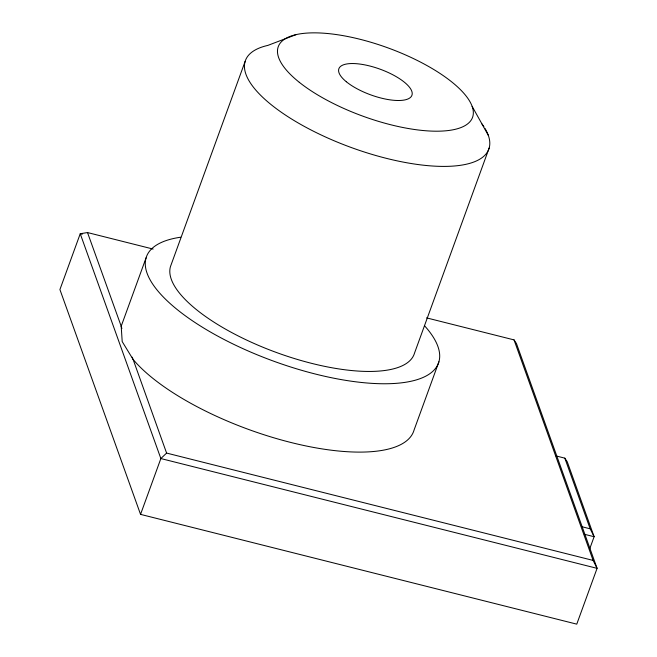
<?xml version="1.0" encoding="UTF-8"?>
<svg xmlns="http://www.w3.org/2000/svg" width="657" height="657" viewBox="0 0 657 657"><rect width="100%" height="100%" fill="white"/><g stroke="black" fill="none" stroke-linecap="round" stroke-linejoin="round"><path stroke-width="0.99" d="M153.13 249.069L87.504 232.553L80.236 233.744L59.918 289.565L140.549 514.374L576.764 624.15L597.082 568.338L593.123 560.421L166.599 453.075L133.125 359.469L122.202 341.599L121.2 326.217L146.076 257.873M245.102 61.495L170.475 266.537A129.503 45.563 20 0 0 279.668 353.655A129.503 45.563 20 0 0 414.501 353.154L489.128 148.112M140.549 514.374L160.858 458.553L166.599 453.075M438.901 361.81L414.025 430.163A155.397 54.679 20 0 1 290.649 442.416A155.397 54.679 20 0 1 133.125 359.469M589.666 548.956L594.117 536.72L567.246 461.781L564.823 458.151L555.937 455.909M296.176 34.599L267.859 45.399A129.503 45.563 20 0 0 345.878 145.509A129.503 45.563 20 0 0 485.014 128.493M426.541 317.873L514.037 339.891L516.451 343.529L597.082 568.338L160.858 458.553L80.236 233.744L82.224 234.245M582.266 526.815L590.167 528.803L594.117 536.72L584.295 534.248M472.137 106.368L488.291 135.301M87.504 232.553L121.2 326.217M564.823 458.151L590.167 528.803M514.037 339.891L593.123 560.421M121.216 326.554L121.906 328.467M132.197 357.162L132.886 359.075M482.041 124.033A129.503 45.563 20 0 1 483.905 126.719M424.66 325.897A155.397 54.679 20 0 1 374.572 383.507A155.397 54.679 20 0 1 182.474 313.676A155.397 54.679 20 0 1 180.708 237.21M299.296 82.306A103.379 36.373 20 0 0 466.84 124.469A103.379 36.373 20 0 0 360.085 39.297A103.379 36.373 20 0 0 299.296 82.306M346.305 81.731A38.853 13.666 20 0 0 409.475 98.172A38.853 13.666 20 0 0 370.441 66.168A38.853 13.666 20 0 0 346.305 81.731"/></g></svg>
